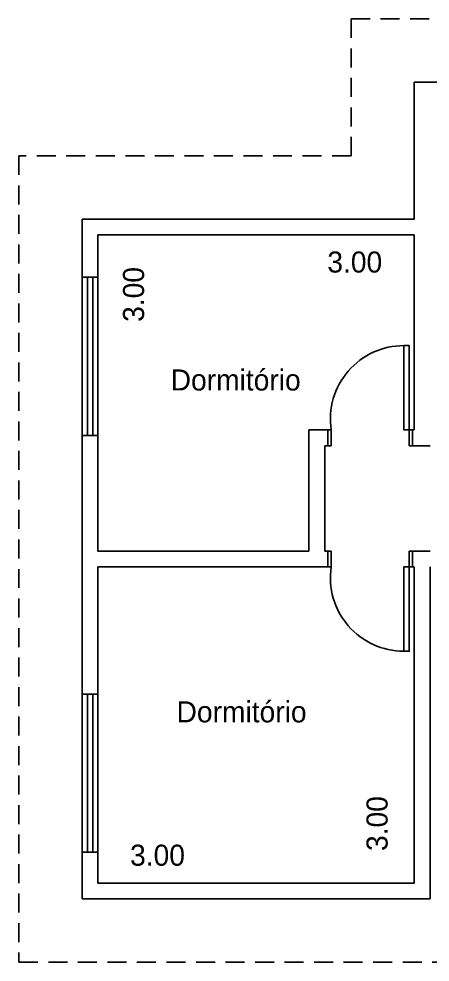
# Model space of a CAD drawing. Extents: x 0 to 18.2, y -0.8 to 9.
# Drawn here: x 0 to 3.9, y 0 to 8.95 of the extents above; entities that cross this region are included whole.
import ezdxf

# ---------------------------------------------------------------- set-up
doc = ezdxf.new("R2010")
doc.units = 0
doc.linetypes.add('ACAD_ISO02W100', pattern=[15, 12, -3])
doc.layers.get('0').update_dxf_attribs({"linetype": 'CONTINUOUS'})
doc.layers.get('DEFPOINTS').update_dxf_attribs({"linetype": 'CONTINUOUS'})
for name, color, linetype in [('BLOCO', 5, 'CONTINUOUS'), ('HACHURA', 1, 'CONTINUOUS'), ('PAREDE', 7, 'CONTINUOUS'), ('PONTILHADO', 8, 'ACAD_ISO02W100')]:
    doc.layers.add(name, color=color, linetype=linetype)
doc.styles.add('PADRÃO', font='', dxfattribs={"height": 0.2})
doc.styles.get('PADRÃO').set_extended_font_data('AvantGarde Bk BT')
doc.dimstyles.new('PADRÃOS', dxfattribs={"dimtxt": 0.15, "dimasz": 0.1, "dimexe": 1.25, "dimexo": 0.625, "dimgap": 0.1, "dimtad": 0, "dimjust": 1, "dimzin": 1, "dimdsep": 46, "dimtxsty": 'PADRÃO', "dimcen": 2.5, "dimse1": 1, "dimse2": 1, "dimsd1": 1, "dimsd2": 1, "dimclrt": 1, "dimadec": 0, "dimazin": 0, "dimtfac": 1, "dimtdec": 4, "dimtmove": 0, "dimatfit": 3, "dimfxl": 1, "dimtolj": 1, "dimtzin": 0, "dimarcsym": 0})

# ---------------------------------------------------------------- blocks, each defined once
blk = doc.blocks.new('P80E15')
at = {"layer": 'BLOCO', "ltscale": 0.015}
for p, q in [((0.03000000000000114, 0.1500000000000057), (0, 0.1500000000000057)), ((0, 0.1500000000000057), (0, 0)), ((0.03000000000000114, 0.1500000000000057), (0.03000000000000114, 0)), ((0.8000000000000114, 0.1500000000000341), (0.7700000000000102, 0.1500000000000341)), ((0.7700000000000102, 0.1500000000000057), (0.7700000000000102, 0)), ((0.8000000000000114, 0.1500000000000057), (0.8000000000000114, 0)), ((0.03000000000000114, 2.842170943040401e-14), (0, 0)), ((0.8000000000000114, 2.842170943040401e-14), (0.7700000000000102, 5.684341886080801e-14))]:
    blk.add_line(p, q, dxfattribs=at)
at = {"layer": 'BLOCO'}
blk.add_lwpolyline([(0.03000000000000114, 0.1500000000000057), (0.0800000000000125, 0.1500000000000057), (0.0800000000000125, 0.950000000000017), (0.03000000000000114, 0.950000000000017)], close=True, dxfattribs=at)
at = {"layer": 'BLOCO', "ltscale": 0.015}
blk.add_arc((0.0800000000000125, 0.2524375000000134), 0.6975625000000036, 351.555539587714, 90.00000000000041, dxfattribs=at)
blk = doc.blocks.new('P80D15')
at = {"layer": 'BLOCO', "ltscale": 0.015}
for p, q in [((0, 0.1500000000000057), (0, 0)), ((0, 0.1500000000000341), (0.03000000000000114, 0.1500000000000341)), ((0.03000000000000114, 0.1500000000000057), (0.03000000000000114, 0)), ((0.7700000000000102, 0.1500000000000057), (0.7700000000000102, 0)), ((0.7700000000000102, 0.1500000000000057), (0.8000000000000114, 0.1500000000000057)), ((0.8000000000000114, 0.1500000000000057), (0.8000000000000114, 0)), ((0, 2.842170943040401e-14), (0.03000000000000114, 0)), ((0.7699999999999818, 0), (0.8000000000000114, 0))]:
    blk.add_line(p, q, dxfattribs=at)
at = {"layer": 'BLOCO'}
blk.add_lwpolyline([(0.7700000000000102, 0.1500000000000057), (0.7199999999999989, 0.1500000000000057), (0.7199999999999989, 0.950000000000017), (0.7700000000000102, 0.950000000000017)], close=True, dxfattribs=at)
at = {"layer": 'BLOCO', "ltscale": 0.015}
blk.add_arc((0.7199999999999989, 0.2524375000000134), 0.6975625000000036, 89.99999999999959, 188.444460412286, dxfattribs=at)
blk = doc.blocks.new('DORMI')
at = {"layer": 'HACHURA', "ltscale": 0.015, "style": 'PADRÃO'}
blk.add_text('Dormitório', height=0.2, dxfattribs=at).set_placement((-0.5164404245072092, -0.06614472024716633))
blk = doc.blocks.new('*D18')
at = {"layer": 'DEFPOINTS', "color": 0, "linetype": 'ByBlock', "ltscale": 0.015}
for p in [(140.6243606179921, 151.5603041413802), (140.6243606179921, 148.5603041413802), (140.9631199200464, 148.5603041413802)]:
    blk.add_point(p, dxfattribs=at)
at = {"color": 1, "linetype": 'ByBlock', "ltscale": 0.015, "insert": (140.9631199200464, 150.9956063391824), "char_height": 0.2, "attachment_point": 5, "rotation": 90, "style": 'PADRÃO'}
blk.add_mtext('\\A1;3.00', dxfattribs=at)
blk = doc.blocks.new('*D19')
at = {"layer": 'DEFPOINTS', "color": 0, "linetype": 'ByBlock', "ltscale": 0.015}
for p in [(140.6243606179921, 151.5603041413802), (143.6243606179921, 151.5603041413802), (140.6243606179921, 151.301765477333)]:
    blk.add_point(p, dxfattribs=at)
at = {"color": 1, "linetype": 'ByBlock', "ltscale": 0.015, "insert": (143.0596628157943, 151.301765477333), "char_height": 0.2, "attachment_point": 5, "style": 'PADRÃO'}
blk.add_mtext('\\A1;3.00', dxfattribs=at)
blk = doc.blocks.new('*D22')
at = {"layer": 'DEFPOINTS', "color": 0, "linetype": 'ByBlock', "ltscale": 0.015}
for p in [(143.6243606179921, 145.6733485683085), (140.6243606179921, 145.4103041413802), (143.6243606179921, 145.4103041413802)]:
    blk.add_point(p, dxfattribs=at)
at = {"color": 1, "linetype": 'ByBlock', "ltscale": 0.015, "insert": (141.1890584201899, 145.6733485683085), "char_height": 0.2, "attachment_point": 5, "style": 'PADRÃO'}
blk.add_mtext('\\A1;3.00', dxfattribs=at)
blk = doc.blocks.new('*D23')
at = {"layer": 'DEFPOINTS', "color": 0, "linetype": 'ByBlock', "ltscale": 0.015}
for p in [(143.2725658090621, 148.4103041413802), (143.6243606179921, 148.4103041413802), (143.6243606179921, 145.4103041413802)]:
    blk.add_point(p, dxfattribs=at)
at = {"color": 1, "linetype": 'ByBlock', "ltscale": 0.015, "insert": (143.2725658090621, 145.975001943578), "char_height": 0.2, "attachment_point": 5, "rotation": 90, "style": 'PADRÃO'}
blk.add_mtext('\\A1;3.00', dxfattribs=at)

msp = doc.modelspace()

# ---------------------------------------------------------------- linework, layer by layer
at = {"layer": 'BLOCO', "ltscale": 0.015}
for p, q in [((0.6000000000000227, 6.497652771647751), (0.6000000000000512, 4.997652771647722)), ((0.6500000000000341, 6.497652771647751), (0.6500000000000625, 4.997652771647722)), ((0.6999999999999886, 6.497652771647722), (0.6999999999999886, 4.997652771647722)), ((0.75, 6.497652771647722), (0.75, 4.997652771647722)), ((0.6000000000000227, 2.543699347687749), (0.6000000000000512, 1.043699347687721)), ((0.6500000000000341, 2.543699347687749), (0.6500000000000625, 1.043699347687721)), ((0.6999999999999886, 2.543699347687721), (0.6999999999999886, 1.043699347687721)), ((0.75, 2.543699347687721), (0.75, 1.043699347687721)), ((0.6000000000000512, 1.043699347687721), (0.6500000000000625, 1.043699347687721))]:
    msp.add_line(p, q, dxfattribs=at)
at = {"layer": 'PAREDE', "ltscale": 0.015}
for p, q in [((3.75, 8.350000000000023), (4.24086483557312, 8.349999999999994)), ((3.75, 7.05000000000004), (3.75, 8.350000000000023)), ((0.6000000000000512, 7.050000000000011), (0.6000000000000512, 6.497652771647694)), ((3.75, 7.05000000000004), (0.6000000000000512, 7.050000000000011)), ((0.75, 6.900000000000006), (0.75, 6.497652771647722)), ((3.75, 6.900000000000006), (0.75, 6.900000000000006)), ((3.749999999999972, 5.05000000000004), (3.75, 6.900000000000034)), ((0.6000000000000512, 6.497652771647722), (0.75, 6.497652771647722)), ((2.75, 3.900000000000006), (2.750000000000028, 5.05000000000004)), ((2.931508347838133, 5.05000000000004), (2.750000000000028, 5.05000000000004)), ((2.931508347838133, 5.05000000000004), (2.931508347838133, 4.900000000000006)), ((3.749999999999972, 5.05000000000004), (3.731508347838115, 5.05000000000004)), ((3.731508347838144, 5.05000000000004), (3.731508347838144, 4.900000000000006)), ((0.6000000000000512, 4.997652771647722), (0.75, 4.997652771647722)), ((0.6000000000000512, 4.997652771647722), (0.6000000000000227, 2.543699347687749)), ((0.75, 4.997652771647722), (0.75, 3.900000000000006)), ((2.900000000000006, 3.900000000000006), (2.900000000000006, 4.900000000000034)), ((2.931508347838133, 4.900000000000063), (2.900000000000006, 4.900000000000034)), ((3.900000000000034, 4.900000000000006), (3.731508347838115, 4.900000000000034)), ((2.75, 3.900000000000006), (0.75, 3.900000000000006)), ((2.931508347838189, 3.900000000000006), (2.900000000000006, 3.900000000000006)), ((2.931508347838161, 3.900000000000006), (2.931508347838161, 3.749999999999972)), ((3.900000000000063, 3.900000000000034), (3.731508347838201, 3.900000000000034)), ((3.731508347838172, 3.900000000000006), (3.731508347838172, 3.749999999999972)), ((0.75, 3.75), (0.75, 2.543699347687749)), ((2.931508347838189, 3.75), (0.75, 3.75)), ((3.75, 3.75), (3.731508347838201, 3.75)), ((3.75, 0.75), (3.75, 3.75)), ((3.900000000000006, 0.6000000000000227), (3.900000000000063, 3.750000000000028)), ((0.6000000000000512, 2.543699347687721), (0.75, 2.543699347687721)), ((0.6000000000000512, 1.043699347687721), (0.75, 1.043699347687721)), ((0.5999999999999943, 1.043699347687749), (0.5999999999999943, 0.5999999999999943)), ((0.75, 1.043699347687721), (0.75, 0.75)), ((0.75, 0.75), (3.75, 0.75)), ((0.5999999999999943, 0.5999999999999943), (3.900000000000006, 0.6000000000000227))]:
    msp.add_line(p, q, dxfattribs=at)
at = {"layer": 'PONTILHADO', "ltscale": 0.015}
for p, q in [((3.150000000000034, 8.950000000000045), (10.20000000000013, 8.949999999999989)), ((3.150000000000034, 7.650000000000034), (3.150000000000034, 8.950000000000045)), ((3.150000000000034, 7.650000000000034), (5.684341886080801e-14, 7.649999999999977)), ((5.684341886080801e-14, 7.649999999999977), (0, 0)), ((0, 0), (4.5, 5.684341886080801e-14))]:
    msp.add_line(p, q, dxfattribs=at)

# ---------------------------------------------------------------- block references
at = {"layer": 'BLOCO', "ltscale": 0.015}
msp.add_blockref('P80D15', (2.931508347838133, 4.900000000000063), dxfattribs=at)
at = {"layer": 'BLOCO', "ltscale": 0.015, "rotation": 180.000000000002}
msp.add_blockref('P80E15', (3.731508347838201, 3.900000000000034), dxfattribs=at)
at = {"layer": 'HACHURA', "ltscale": 0.015}
for p in [(1.955815802073857, 5.490093170888827), (2.011621076544088, 2.341159709814178)]:
    msp.add_blockref('DORMI', p, dxfattribs=at)

# ---------------------------------------------------------------- dimensions: what is measured, and where the dimension line sits
for base, p1, p2, picture, middle in [((1.088759302054314, 3.900000000000006), (0.75, 6.900000000000006), (0.75, 3.900000000000006), '*D18', (1.088759302054314, 6.335302197802207)), ((3.398205191070019, 3.75), (3.75, 0.75), (3.75, 3.75), '*D23', (3.398205191070019, 1.314697802197799))]:
    dim = msp.add_linear_dim(base=base, p1=p1, p2=p2, angle=90, dimstyle='PADRÃOS', dxfattribs=at)
    dim.commit()
    dim.dimension.update_dxf_attribs({"geometry": picture, "text_midpoint": middle, "insert": (-139.8743606179921, -144.6603041413802)})
for base, p1, p2, picture, middle in [((0.75, 6.64146133595284), (3.75, 6.900000000000006), (0.75, 6.900000000000006), '*D19', (3.185302197802201, 6.64146133595284)), ((3.75, 1.013044426928332), (0.75, 0.75), (3.75, 0.75), '*D22', (1.314697802197799, 1.013044426928332))]:
    dim = msp.add_linear_dim(base=base, p1=p1, p2=p2, dimstyle='PADRÃOS', dxfattribs=at)
    dim.commit()
    dim.dimension.update_dxf_attribs({"geometry": picture, "text_midpoint": middle, "insert": (-139.8743606179921, -144.6603041413802)})

doc.saveas('drawing.dxf')
